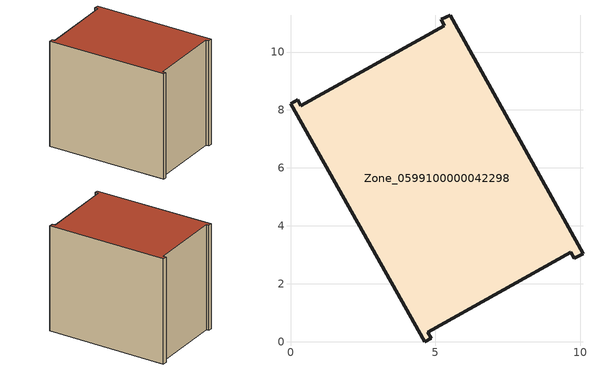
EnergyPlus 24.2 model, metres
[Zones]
Zone_0599100000042298
 floor ground (C_G): 5.31,10.91 5.2,11.12 5.5,11.27 10.09,3.05 9.79,2.88 9.67,3.09 4.73,0.33 4.85,0.12 4.63,0 0,8.21 0.25,8.35 0.36,8.14 z0
 wall outside (C_F): 4.63,0 4.85,0.12 4.73,0.33 9.67,3.09 9.79,2.88 10.09,3.05 5.5,11.27 5.2,11.12 5.31,10.91 0.36,8.14 0.25,8.35 0,8.21 4.63,0 z0:8.32
 roof outside (C_R): 0.36,8.14 0.25,8.35 0,8.21 4.63,0 4.85,0.12 4.73,0.33 9.67,3.09 9.79,2.88 10.09,3.05 5.5,11.27 5.2,11.12 5.31,10.91 z8.32
[BUILDING]
Pand.0599100000042298: North Axis=0; Terrain=City; Loads Convergence Tolerance Value=0.04; Temperature Convergence Tolerance Value=0.4; Solar Distribution=FullExterior; Maximum Number of Warmup Days=25; Minimum Number of Warmup Days=1
[Site:Location]
Rotterdam.The.Hague.AP_ZH_NLD Design_Conditions: Latitude=51.96; Longitude=4.45; Time Zone=1; Elevation=-4.5
[SITE:GROUNDTEMPERATURE:BUILDINGSURFACE]
18, 18, 18, 18, 18, 18, 18, 18, 18, 18, 18, 18
[MATERIAL] Thermal Absorptance=0.9; Solar Absorptance=0.7; Visible Absorptance=0.7
Name | Roughness | Thickness | Conductivity | Density | Specific Heat
G.TI.1965-1974 | MediumSmooth | 0.15 | 0.882353 | 540 | 1210
F.TI.1965-1974 | Rough | 0.3 | 0.697674 | 1920 | 840
R.TI.1965-1974 | MediumRough | 0.2 | 0.232558 | 1500 | 1000
[CONSTRUCTION]
C_G: G.TI.1965-1974
C_F: F.TI.1965-1974
C_R: R.TI.1965-1974
[ZONE]
Zone_0599100000042298: Type=1; Multiplier=1; Ceiling Height=Autocalculate; Volume=Autocalculate; Floor Area=autocalculate; Part of Total Floor Area=Yes
[ZONEINFILTRATION:DESIGNFLOWRATE]
Infil_Zone_0599100000042298: Zone or ZoneList or Space or SpaceList=Zone_0599100000042298; Schedule=AlwaysOn; Design Flow Rate Calculation Method=Flow/Area; Flow Rate per Floor Area=0.003; Constant Term Coefficient=1; Temperature Term Coefficient=0; Velocity Term Coefficient=0; Velocity Squared Term Coefficient=0
[HVACTEMPLATE:ZONE:IDEALLOADSAIRSYSTEM]
Zone_0599100000042298: Maximum Heating Supply Air Temperature=50; Minimum Cooling Supply Air Temperature=13; Maximum Heating Supply Air Humidity Ratio=0.0156; Minimum Cooling Supply Air Humidity Ratio=0.0077; Heating Limit=NoLimit; Cooling Limit=NoLimit; Dehumidification Control Type=ConstantSensibleHeatRatio; Cooling Sensible Heat Ratio=0.7; Dehumidification Setpoint=60; Humidification Control Type=None; Humidification Setpoint=30; Outdoor Air Method=None; Outdoor Air Flow Rate per Person=0.00944; Outdoor Air Flow Rate per Zone Floor Area=0; Outdoor Air Flow Rate per Zone=0; Demand Controlled Ventilation Type=None; Outdoor Air Economizer Type=NoEconomizer; Heat Recovery Type=None; Sensible Heat Recovery Effectiveness=0.7; Latent Heat Recovery Effectiveness=0.65
[ZONECONTROL:THERMOSTAT]
ThermostatControl_Zone_0599100000042298: Zone or ZoneList=Zone_0599100000042298; Control Type Schedule=DualSetpointControlType; Control 1=Thermostat_Zone_0599100000042298; Temperature Difference Between Cutout And Setpoint=0
[THERMOSTATSETPOINT:DUALSETPOINT]
Thermostat_Zone_0599100000042298: Heating Setpoint Temperature Schedule=HeatingSetpoint_Zone_0599100000042298; Cooling Setpoint Temperature Schedule=CoolingSetpoint_Zone_0599100000042298
[SCHEDULE:COMPACT]
HeatingSetpoint_Zone_0599100000042298: Through: 12/31, For: AllDays, Until: 24:00, 21
CoolingSetpoint_Zone_0599100000042298: Through: 12/31, For: AllDays, Until: 24:00, 24
DualSetpointControlType: Through: 12/31, For: AllDays, Until: 24:00, 4
AlwaysOn: Through: 12/31, For: AllDays, Until: 24:00, 1
